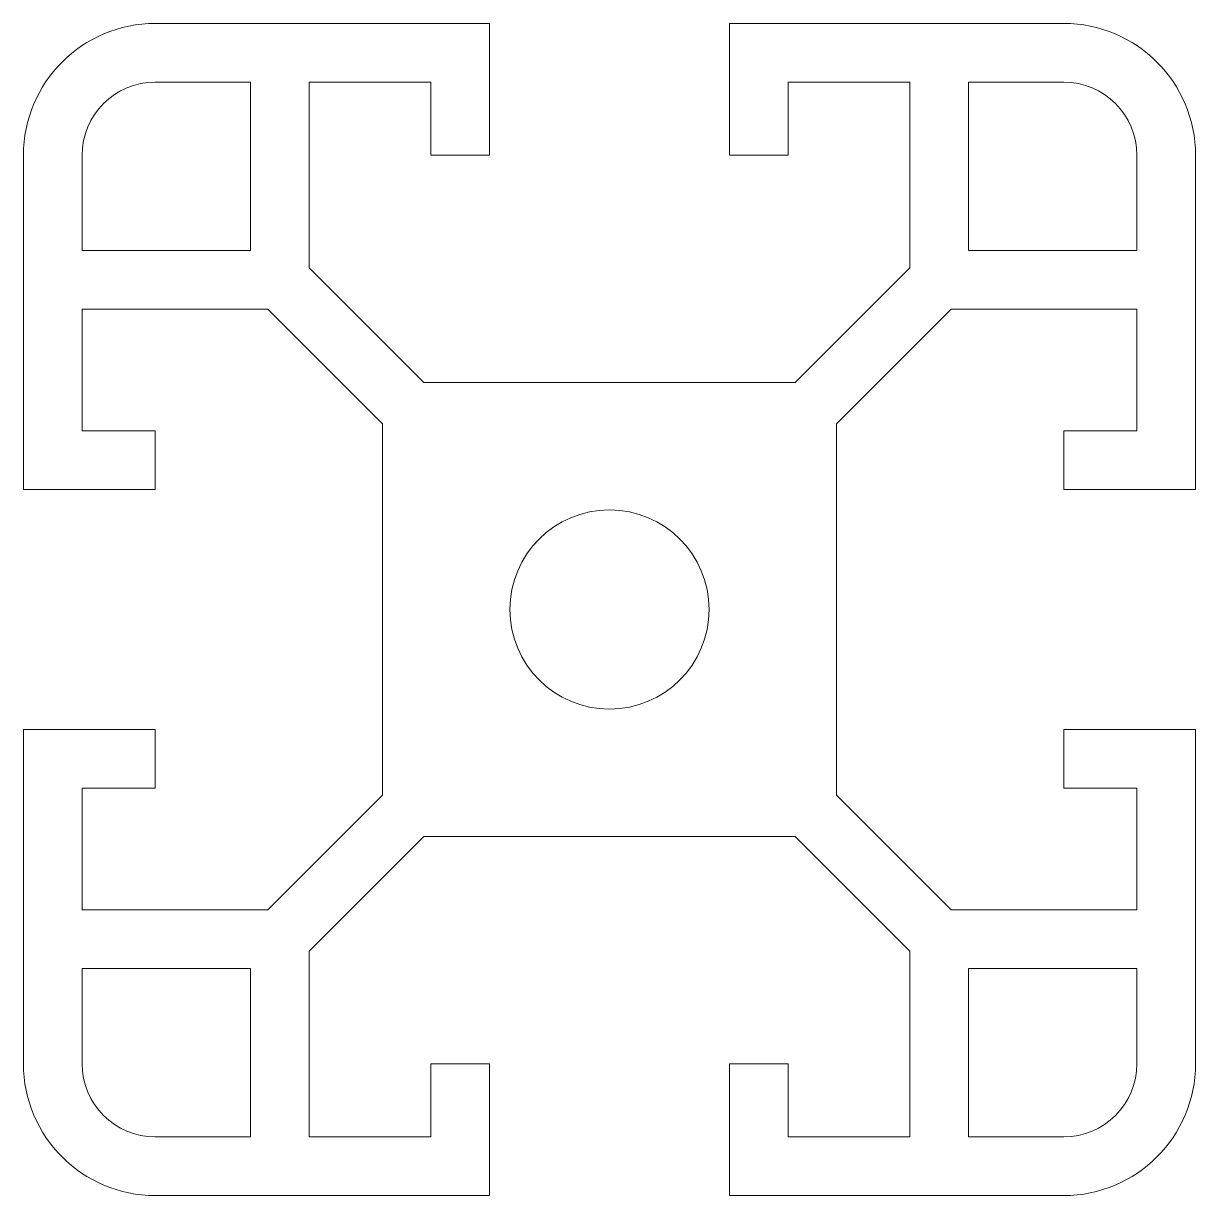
# Model space of a CAD drawing. Header units: millimetres. Extents: x -20 to 20, y -20 to 20.
import ezdxf

# ---------------------------------------------------------------- set-up
doc = ezdxf.new("R2010")
doc.units = ezdxf.units.MM

msp = doc.modelspace()

# ---------------------------------------------------------------- linework, layer by layer
at = {"color": 7, "linetype": 'Continuous', "lineweight": 15}
for p, q in [((-15.5, 20), (-4.1, 20)), ((-4.1, 20), (-4.1, 15.5)), ((15.5, 20), (4.1, 20)), ((4.1, 20), (4.1, 15.5)), ((-15.5, 18), (-12.25, 18)), ((-12.25, 18), (-12.25, 12.25)), ((-10.25, 18), (-10.25, 11.664)), ((-6.1, 18), (-10.25, 18)), ((-6.1, 15.5), (-6.1, 18)), ((6.1, 15.5), (6.1, 18)), ((6.1, 18), (10.25, 18)), ((10.25, 18), (10.25, 11.664)), ((15.5, 18), (12.25, 18)), ((12.25, 18), (12.25, 12.25)), ((-20, 4.1), (-20, 15.5)), ((-18, 12.25), (-18, 15.5)), ((-4.1, 15.5), (-6.1, 15.5)), ((4.1, 15.5), (6.1, 15.5)), ((18, 12.25), (18, 15.5)), ((20, 4.1), (20, 15.5)), ((-12.25, 12.25), (-18, 12.25)), ((12.25, 12.25), (18, 12.25)), ((-10.25, 11.664), (-6.336, 7.75)), ((10.25, 11.664), (6.336, 7.75)), ((-18, 10.25), (-18, 6.1)), ((-11.664, 10.25), (-18, 10.25)), ((-7.75, 6.336), (-11.664, 10.25)), ((7.75, 6.336), (11.664, 10.25)), ((11.664, 10.25), (18, 10.25)), ((18, 10.25), (18, 6.1)), ((6.336, 7.75), (-6.336, 7.75)), ((-18, 6.1), (-15.5, 6.1)), ((-15.5, 6.1), (-15.5, 4.1)), ((-7.75, -6.336), (-7.75, 6.336)), ((7.75, -6.336), (7.75, 6.336)), ((18, 6.1), (15.5, 6.1)), ((15.5, 6.1), (15.5, 4.1)), ((-15.5, 4.1), (-20, 4.1)), ((15.5, 4.1), (20, 4.1)), ((-15.5, -4.1), (-20, -4.1)), ((-20, -4.1), (-20, -15.5)), ((-15.5, -6.1), (-15.5, -4.1)), ((15.5, -4.1), (20, -4.1)), ((15.5, -6.1), (15.5, -4.1)), ((20, -4.1), (20, -15.5)), ((-18, -10.25), (-18, -6.1)), ((-18, -6.1), (-15.5, -6.1)), ((-7.75, -6.336), (-11.664, -10.25)), ((7.75, -6.336), (11.664, -10.25)), ((18, -6.1), (15.5, -6.1)), ((18, -10.25), (18, -6.1)), ((-10.25, -11.664), (-6.336, -7.75)), ((6.336, -7.75), (-6.336, -7.75)), ((10.25, -11.664), (6.336, -7.75)), ((-11.664, -10.25), (-18, -10.25)), ((11.664, -10.25), (18, -10.25)), ((-10.25, -18), (-10.25, -11.664)), ((10.25, -18), (10.25, -11.664)), ((-18, -12.25), (-18, -15.5)), ((-12.25, -12.25), (-18, -12.25)), ((-12.25, -18), (-12.25, -12.25)), ((12.25, -18), (12.25, -12.25)), ((12.25, -12.25), (18, -12.25)), ((18, -12.25), (18, -15.5)), ((-4.1, -15.5), (-6.1, -15.5)), ((-6.1, -15.5), (-6.1, -18)), ((-4.1, -20), (-4.1, -15.5)), ((4.1, -15.5), (6.1, -15.5)), ((4.1, -20), (4.1, -15.5)), ((6.1, -15.5), (6.1, -18)), ((-15.5, -18), (-12.25, -18)), ((15.5, -18), (12.25, -18)), ((-6.1, -18), (-10.25, -18)), ((6.1, -18), (10.25, -18)), ((-15.5, -20), (-4.1, -20)), ((15.5, -20), (4.1, -20))]:
    msp.add_line(p, q, dxfattribs=at)
msp.add_circle((0, 0), 3.4, dxfattribs=at)
for centre, radius, start, end in [((-15.5, 15.5), 4.5, 90, 180), ((15.5, 15.5), 4.5, 0, 90), ((-15.5, 15.5), 2.5, 90, 180), ((15.5, 15.5), 2.5, 0, 90), ((-15.5, -15.5), 4.5, 180, 270), ((-15.5, -15.5), 2.5, 180, 270), ((15.5, -15.5), 4.5, 270, 0), ((15.5, -15.5), 2.5, 270, 0)]:
    msp.add_arc(centre, radius, start, end, dxfattribs=at)

doc.saveas('drawing.dxf')
